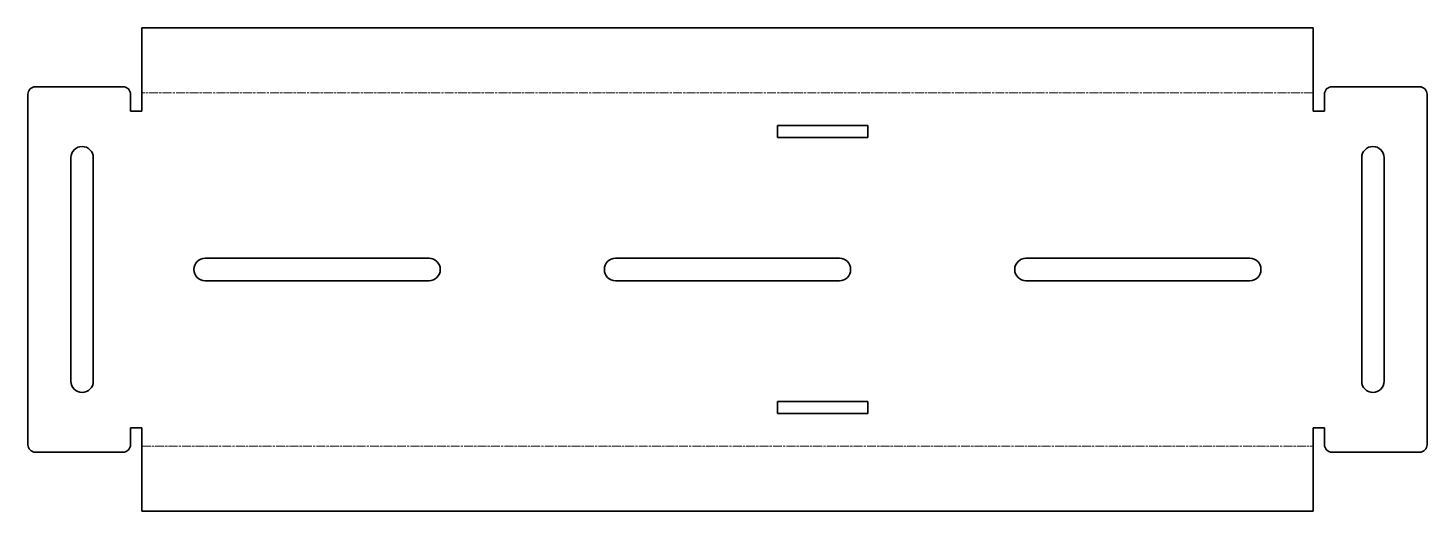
# Model space of a CAD drawing. Header units: millimetres. Extents: x 0 to 375, y 0 to 130.
import ezdxf

# ---------------------------------------------------------------- set-up
doc = ezdxf.new("R2010")
doc.units = ezdxf.units.MM
doc.linetypes.add('Chain', pattern=[13.68, 9.12, -1.14, 2.28, -1.14])
doc.layers.add('SIMUMAK Bend Centerline (ISO)', color=7, linetype='Chain', lineweight=9)
doc.layers.add('SIMUMAK Visible (ISO)', color=7, linetype='Continuous', lineweight=35)

# ---------------------------------------------------------------- blocks, each defined once
blk = doc.blocks.new('SIL-026-CCPD-01_Chapas_6_SIL-026-CCPD-01 (Desplegada)')
at = {"layer": 'SIMUMAK Bend Centerline (ISO)', "ltscale": 0.263158}
for p, q in [((157, 47.39), (-157, 47.39)), ((-157, -47.39), (157, -47.39))]:
    blk.add_line(p, q, dxfattribs=at)
at = {"layer": 'SIMUMAK Visible (ISO)'}
for p, q in [((-157, 64.79), (-157, 42.5)), ((-157, 64.79), (157, 64.79)), ((157, 64.79), (157, 42.5)), ((-185.5, 49), (-162, 49)), ((162, 49), (185.5, 49)), ((-187.5, -47), (-187.5, 47)), ((-160, 42.5), (-160, 47)), ((160, 47), (160, 42.5)), ((187.5, 47), (187.5, -47)), ((-157, 42.5), (-160, 42.5)), ((160, 42.5), (157, 42.5)), ((13.4, 38.6), (37.6, 38.6)), ((13.4, 35.4), (13.4, 38.6)), ((37.6, 38.6), (37.6, 35.4)), ((37.6, 35.4), (13.4, 35.4)), ((-176, -30), (-176, 30)), ((-170, 30), (-170, -30)), ((170, -30), (170, 30)), ((176, 30), (176, -30)), ((-140, 3), (-80, 3)), ((-30, 3), (30, 3)), ((80, 3), (140, 3)), ((-80, -3), (-140, -3)), ((30, -3), (-30, -3)), ((140, -3), (80, -3)), ((13.4, -35.4), (37.6, -35.4)), ((13.4, -38.6), (13.4, -35.4)), ((37.6, -35.4), (37.6, -38.6)), ((37.6, -38.6), (13.4, -38.6)), ((-160, -42.5), (-157, -42.5)), ((-160, -47), (-160, -42.5)), ((-157, -64.79), (-157, -42.5)), ((157, -64.79), (157, -42.5)), ((157, -42.5), (160, -42.5)), ((160, -42.5), (160, -47)), ((-162, -49), (-185.5, -49)), ((185.5, -49), (162, -49)), ((157, -64.79), (-157, -64.79))]:
    blk.add_line(p, q, dxfattribs=at)
at = {"layer": 'SIMUMAK Visible (ISO)', "extrusion": (0, 0, -1)}
for centre, radius, start, end in [((185.5, 47), 2, 0, 90), ((162, 47), 2, 90, 180), ((-162, 47), 2, 360, 90), ((-185.5, 47), 2, 90, 180), ((173, 30), 3, 0, 180), ((-173, 30), 3, 360, 180), ((140, 0), 3, 270, 90), ((80, 0), 3, 90, 270), ((30, 0), 3, 270, 90), ((-30, 0), 3, 90, 270), ((-80, 0), 3, 270, 90), ((-140, 0), 3, 90, 270), ((-173, -30), 3, 180, 360), ((173, -30), 3, 180, 0), ((185.5, -47), 2, 270, 360), ((162, -47), 2, 180, 270), ((-162, -47), 2, 270, 0), ((-185.5, -47), 2, 180, 270)]:
    blk.add_arc(centre, radius, start, end, dxfattribs=at)

msp = doc.modelspace()

# ---------------------------------------------------------------- block references
msp.add_blockref('SIL-026-CCPD-01_Chapas_6_SIL-026-CCPD-01 (Desplegada)', (187.5, 64.79))

doc.saveas('drawing.dxf')
